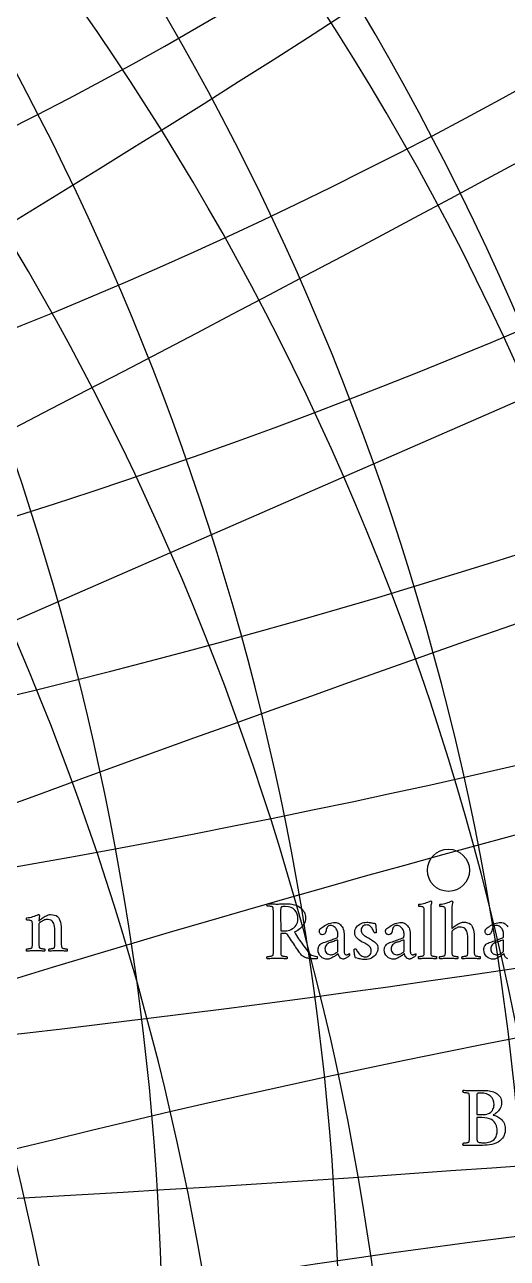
# Model space of a CAD drawing. Header units: millimetres. Extents: x -105 to 105, y -105 to 135.
# Drawn here: x 61.56 to 78.98, y 3.72 to 48.21 of the extents above; entities that cross this region are included whole.
import ezdxf

# ---------------------------------------------------------------- set-up
doc = ezdxf.new("R2010")
doc.units = ezdxf.units.MM
for name, color, linetype in [('ENGRAVE', 7, 'Continuous'), ('ENGRAVE_FINE', 8, 'Continuous'), ('TEXT', 5, 'Continuous')]:
    doc.layers.add(name, color=color, linetype=linetype)

msp = doc.modelspace()

# ---------------------------------------------------------------- linework, layer by layer
at = {"layer": 'ENGRAVE'}
msp.add_lwpolyline([(-87.0884, -38.0178), (87.0884, 38.0178)], dxfattribs=at)
for centre, radius in [((0, 0), 102.9), ((0, 0), 102.9), ((0, 0), 100.1438), ((0, 0), 95.025), ((0, 0), 95.025), ((0, 0), 95.025), ((76.8505, 17.7087), 0.7602)]:
    msp.add_circle(centre, radius, dxfattribs=at)
for centre, radius, start, end in [((-34.5863, 0), 101.1235, 290, 70), ((-16.7555, 0), 96.4909, 280, 80), ((0, 147.8327), 113.2464, 230, 310), ((0, 190.05), 164.5881, 240, 300), ((0, 277.8345), 261.079, 250, 290), ((0, 547.2272), 538.9136, 260, 280)]:
    msp.add_arc(centre, radius, start, end, dxfattribs=at)
at = {"layer": 'ENGRAVE_FINE'}
msp.add_lwpolyline([(-87.0884, -38.0178), (87.0884, 38.0178)], dxfattribs=at)
for centre, radius, start, end in [((-25.4619, 0), 98.3771, 285, 75), ((-8.3136, 0), 95.388, 275, 85), ((-7.6193, -3.3261), 95.388, 298.583333, 108.583334), ((-15.356, -6.7036), 96.4909, 303.583333, 103.583333), ((-23.3353, -10.1868), 98.3771, 308.583333, 98.583333), ((-31.6976, -13.8374), 101.1235, 313.583333, 93.583333), ((-40.61, -17.728), 104.8485, 318.583333, 88.583333), ((-89.9579, 206.0688), 203.7818, 268.583333, 318.583333), ((0, 134.3856), 95.025, 225, 315), ((-111.1567, 254.6295), 261.079, 273.583333, 313.583333), ((-146.8896, 336.4839), 354.6381, 278.583333, 308.583333), ((0, 165.671), 135.7098, 235, 305), ((-218.936, 501.5223), 538.9136, 283.583333, 303.583333), ((-436.2057, 999.2277), 1086.1407, 288.5833333, 298.5833333), ((0, 224.8483), 203.7818, 245, 295), ((436.2057, -999.2277), 1086.1407, 108.5833333, 118.5833333), ((0, 367.1484), 354.6381, 255, 285), ((218.936, -501.5223), 538.9136, 103.583333, 123.583333), ((146.8896, -336.4839), 354.6381, 98.583333, 128.583333), ((0, 1090.2896), 1086.1407, 265, 275), ((111.1567, -254.6295), 261.079, 93.583333, 133.583333)]:
    msp.add_arc(centre, radius, start, end, dxfattribs=at)
at = {"layer": 'TEXT'}
for points in [[(71.0907, 16.4994), (71.1417, 16.4973), (71.1934, 16.491), (71.2459, 16.4804), (71.2992, 16.4657), (71.3518, 16.4469), (71.4023, 16.4243), (71.4506, 16.3978), (71.4969, 16.3676), (71.5399, 16.3334), (71.5785, 16.2952), (71.6127, 16.2529), (71.6425, 16.2066), (71.6666, 16.1564), (71.6839, 16.102), (71.6942, 16.0437), (71.6977, 15.9813), (71.6939, 15.9281), (71.6827, 15.8756), (71.6641, 15.8239), (71.6379, 15.7729), (71.6059, 15.7239), (71.5697, 15.6779), (71.5293, 15.635), (71.4846, 15.5951), (71.4374, 15.5595), (71.3892, 15.5292), (71.3401, 15.5043), (71.29, 15.4848), (71.3295, 15.4202), (71.3682, 15.3583), (71.4061, 15.2991), (71.4433, 15.2426), (71.4804, 15.1875), (71.5184, 15.1326), (71.5571, 15.0779), (71.5965, 15.0234), (71.6375, 14.9676), (71.6808, 14.9089), (71.7264, 14.8473), (71.7743, 14.7828), (71.8072, 14.7426), (71.8414, 14.7077), (71.8769, 14.6782), (71.9138, 14.6541), (71.9543, 14.6347), (72.0008, 14.6196), (72.0532, 14.6087), (72.1115, 14.602), (72.1165, 14.5945), (72.1192, 14.5843), (72.1195, 14.5715), (72.1176, 14.556), (72.1148, 14.5408), (72.1123, 14.5291), (72.1102, 14.5209), (72.1084, 14.5161), (72.0365, 14.5168), (71.9709, 14.5188), (71.9116, 14.5222), (71.8586, 14.5269), (71.8121, 14.5325), (71.7724, 14.5387), (71.7393, 14.5455), (71.713, 14.5529), (71.6961, 14.5599), (71.6762, 14.5686), (71.6532, 14.5791), (71.6272, 14.5912), (71.5998, 14.6068), (71.5728, 14.6276), (71.5461, 14.6536), (71.5199, 14.6847), (71.5088, 14.6998), (71.4938, 14.7207), (71.4751, 14.7474), (71.4525, 14.7797), (71.4268, 14.8169), (71.3988, 14.8579), (71.3685, 14.9027), (71.336, 14.9514), (71.3017, 15.0028), (71.2662, 15.056), (71.2296, 15.1109), (71.1919, 15.1675), (71.154, 15.2247), (71.1168, 15.2813), (71.0804, 15.3373), (71.0448, 15.3928), (71.0298, 15.4089), (71.0095, 15.4204), (70.9838, 15.4273), (70.9528, 15.4296), (70.7965, 15.4296), (70.7965, 14.8717), (70.7965, 14.8671), (70.7965, 14.8625), (70.7965, 14.8579), (70.7965, 14.8533), (70.7965, 14.8487), (70.7965, 14.8441), (70.7965, 14.8395), (70.7965, 14.8349), (70.7966, 14.8065), (70.7969, 14.7794), (70.7973, 14.7536), (70.798, 14.7292), (70.7992, 14.7065), (70.8015, 14.6859), (70.8046, 14.6674), (70.8087, 14.651), (70.8141, 14.6435), (70.8241, 14.6364), (70.8386, 14.6297), (70.8578, 14.6234), (70.8796, 14.6178), (70.9022, 14.6131), (70.9256, 14.6093), (70.9497, 14.6065), (70.9723, 14.6045), (70.9911, 14.6031), (71.0061, 14.6022), (71.0172, 14.602), (71.0213, 14.5947), (71.0245, 14.5851), (71.0267, 14.5732), (71.0279, 14.559), (71.0278, 14.5449), (71.026, 14.533), (71.0224, 14.5234), (71.0172, 14.5161), (70.9717, 14.5191), (70.9271, 14.5219), (70.8835, 14.5245), (70.8409, 14.5269), (70.7985, 14.5289), (70.7555, 14.5303), (70.7119, 14.5312), (70.6677, 14.5314), (70.6246, 14.5312), (70.5811, 14.5303), (70.5373, 14.5289), (70.493, 14.5269), (70.4484, 14.5245), (70.4033, 14.5219), (70.3579, 14.5191), (70.3122, 14.5161), (70.3069, 14.5234), (70.3033, 14.533), (70.3015, 14.5449), (70.3014, 14.559), (70.3027, 14.5732), (70.3049, 14.5851), (70.308, 14.5947), (70.3122, 14.602), (70.3233, 14.6022), (70.3382, 14.6031), (70.357, 14.6045), (70.3796, 14.6065), (70.4038, 14.6093), (70.4275, 14.6131), (70.4506, 14.6178), (70.4731, 14.6234), (70.4927, 14.6297), (70.5072, 14.6364), (70.5165, 14.6435), (70.5206, 14.651), (70.5261, 14.6707), (70.5302, 14.6931), (70.533, 14.7182), (70.5344, 14.746), (70.5351, 14.7757), (70.5355, 14.8066), (70.5358, 14.8386), (70.5359, 14.8717), (70.5329, 16.1499), (70.5328, 16.1832), (70.5325, 16.2155), (70.532, 16.2468), (70.5313, 16.2771), (70.5299, 16.3056), (70.5271, 16.3312), (70.523, 16.3539), (70.5175, 16.3737), (70.5134, 16.3823), (70.5041, 16.3898), (70.4897, 16.3961), (70.47, 16.4013), (70.4476, 16.4056), (70.4248, 16.4093), (70.4016, 16.4125), (70.3781, 16.4151), (70.3561, 16.4171), (70.3378, 16.4185), (70.3232, 16.4194), (70.3122, 16.4197), (70.308, 16.427), (70.3049, 16.4365), (70.3027, 16.4484), (70.3014, 16.4626), (70.3015, 16.4768), (70.3033, 16.4887), (70.3069, 16.4982), (70.3122, 16.5055), (70.3578, 16.5039), (70.403, 16.5021), (70.4475, 16.5001), (70.4915, 16.4979), (70.5351, 16.4958), (70.5785, 16.4944), (70.6217, 16.4935), (70.6647, 16.4933), (70.71, 16.4934), (70.757, 16.494), (70.8058, 16.495), (70.8562, 16.4963), (70.9094, 16.4977), (70.9662, 16.4986), (71.0267, 16.4992), (71.0907, 16.4994)], [(75.9799, 16.1959), (75.9798, 16.2136), (75.9795, 16.2331), (75.9791, 16.2543), (75.9784, 16.2771), (75.977, 16.2997), (75.9742, 16.3197), (75.9701, 16.3372), (75.9646, 16.3523), (75.9559, 16.3676), (75.942, 16.3798), (75.9229, 16.389), (75.8987, 16.3952), (75.8714, 16.3992), (75.8431, 16.4021), (75.8139, 16.4038), (75.7838, 16.4044), (75.7823, 16.4068), (75.7811, 16.4139), (75.78, 16.4259), (75.7792, 16.4427), (75.7791, 16.4596), (75.7803, 16.4722), (75.7829, 16.4803), (75.7868, 16.4841), (75.8431, 16.4914), (75.8987, 16.5013), (75.9535, 16.5137), (76.0075, 16.5285), (76.0604, 16.5453), (76.1117, 16.5634), (76.1616, 16.5828), (76.2098, 16.6036), (76.2159, 16.6026), (76.2217, 16.5994), (76.2274, 16.5941), (76.2328, 16.5867), (76.2375, 16.5784), (76.2409, 16.5703), (76.2429, 16.5623), (76.2436, 16.5546), (76.2425, 16.5503), (76.2393, 16.5377), (76.2341, 16.5166), (76.2267, 16.4871), (76.2193, 16.4498), (76.214, 16.4051), (76.2109, 16.3532), (76.2098, 16.294), (76.2098, 14.8717), (76.2099, 14.8386), (76.2102, 14.8066), (76.2107, 14.7757), (76.2114, 14.746), (76.2128, 14.7182), (76.2156, 14.6931), (76.2197, 14.6707), (76.2252, 14.651), (76.2302, 14.6435), (76.2393, 14.6364), (76.2525, 14.6297), (76.2696, 14.6234), (76.2891, 14.6178), (76.3095, 14.6131), (76.3305, 14.6093), (76.3524, 14.6065), (76.373, 14.6045), (76.3903, 14.6031), (76.4044, 14.6022), (76.4152, 14.602), (76.4193, 14.5947), (76.4225, 14.5851), (76.4247, 14.5732), (76.4259, 14.559), (76.4258, 14.5449), (76.424, 14.533), (76.4205, 14.5234), (76.4152, 14.5161), (76.3706, 14.5191), (76.3286, 14.5219), (76.2893, 14.5245), (76.2527, 14.5269), (76.2163, 14.5289), (76.1776, 14.5303), (76.1366, 14.5312), (76.0933, 14.5314), (76.0515, 14.5312), (76.0117, 14.5303), (75.9741, 14.5289), (75.9386, 14.5269), (75.9026, 14.5245), (75.8638, 14.5219), (75.8222, 14.5191), (75.7776, 14.5161), (75.7724, 14.5234), (75.7688, 14.533), (75.767, 14.5449), (75.7669, 14.559), (75.7681, 14.5732), (75.7703, 14.5851), (75.7735, 14.5947), (75.7776, 14.602), (75.7883, 14.6022), (75.8021, 14.6031), (75.819, 14.6045), (75.8389, 14.6065), (75.8602, 14.6093), (75.8811, 14.6131), (75.9016, 14.6178), (75.9217, 14.6234), (75.9393, 14.6297), (75.9523, 14.6364), (75.9608, 14.6435), (75.9646, 14.651), (75.9701, 14.6707), (75.9742, 14.6931), (75.977, 14.7182), (75.9784, 14.746), (75.9791, 14.7757), (75.9795, 14.8066), (75.9798, 14.8386), (75.9799, 14.8717)], [(77.3961, 15.8373), (77.4724, 15.8331), (77.5386, 15.8204), (77.595, 15.7993), (77.6413, 15.7698), (77.6794, 15.7315), (77.7107, 15.684), (77.7353, 15.6273), (77.7532, 15.5614), (77.766, 15.4861), (77.7751, 15.4012), (77.7805, 15.3068), (77.7823, 15.2028), (77.7823, 14.8717), (77.7824, 14.8386), (77.7827, 14.8066), (77.7832, 14.7757), (77.7839, 14.746), (77.7853, 14.7182), (77.7881, 14.6931), (77.7922, 14.6707), (77.7977, 14.651), (77.8027, 14.6435), (77.8118, 14.6364), (77.825, 14.6297), (77.8421, 14.6234), (77.8617, 14.6178), (77.882, 14.6131), (77.903, 14.6093), (77.9249, 14.6065), (77.9455, 14.6045), (77.9628, 14.6031), (77.9769, 14.6022), (77.9877, 14.602), (77.9918, 14.5947), (77.995, 14.5851), (77.9972, 14.5732), (77.9984, 14.559), (77.9984, 14.5449), (77.9965, 14.533), (77.993, 14.5234), (77.9877, 14.5161), (77.9431, 14.5191), (77.9011, 14.5219), (77.8618, 14.5245), (77.8253, 14.5269), (77.7889, 14.5289), (77.7502, 14.5303), (77.7092, 14.5312), (77.6659, 14.5314), (77.624, 14.5312), (77.5842, 14.5303), (77.5466, 14.5289), (77.5111, 14.5269), (77.4751, 14.5245), (77.4363, 14.5219), (77.3947, 14.5191), (77.3501, 14.5161), (77.3449, 14.5234), (77.3413, 14.533), (77.3395, 14.5449), (77.3394, 14.559), (77.3406, 14.5732), (77.3429, 14.5851), (77.346, 14.5947), (77.3501, 14.602), (77.3609, 14.6022), (77.3747, 14.6031), (77.3915, 14.6045), (77.4114, 14.6065), (77.4327, 14.6093), (77.4536, 14.6131), (77.4741, 14.6178), (77.4942, 14.6234), (77.5118, 14.6297), (77.5249, 14.6364), (77.5333, 14.6435), (77.5371, 14.651), (77.5426, 14.6707), (77.5467, 14.6931), (77.5495, 14.7182), (77.5509, 14.746), (77.5516, 14.7757), (77.5521, 14.8066), (77.5523, 14.8386), (77.5524, 14.8717), (77.5524, 15.1721), (77.5509, 15.2605), (77.5463, 15.3388), (77.5386, 15.4069), (77.5279, 15.4648), (77.5132, 15.514), (77.4934, 15.5556), (77.4687, 15.5898), (77.439, 15.6166), (77.4036, 15.6367), (77.3616, 15.6511), (77.3132, 15.6597), (77.2582, 15.6626), (77.2299, 15.6603), (77.2003, 15.6537), (77.1694, 15.6427), (77.1371, 15.6273), (77.1052, 15.6094), (77.0754, 15.5909), (77.0477, 15.5718), (77.0221, 15.5522), (77.0007, 15.5338), (76.9854, 15.5185), (76.9762, 15.5062), (76.9731, 15.497), (76.9731, 14.8717), (76.9732, 14.8386), (76.9735, 14.8066), (76.974, 14.7757), (76.9746, 14.746), (76.9761, 14.7182), (76.9788, 14.6931), (76.983, 14.6707), (76.9884, 14.651), (76.9935, 14.6435), (77.0026, 14.6364), (77.0157, 14.6297), (77.0329, 14.6234), (77.0524, 14.6178), (77.0727, 14.6131), (77.0938, 14.6093), (77.1156, 14.6065), (77.1362, 14.6045), (77.1536, 14.6031), (77.1676, 14.6022), (77.1785, 14.602), (77.1826, 14.5947), (77.1858, 14.5851), (77.188, 14.5732), (77.1892, 14.559), (77.1891, 14.5449), (77.1873, 14.533), (77.1837, 14.5234), (77.1785, 14.5161), (77.1338, 14.5191), (77.0919, 14.5219), (77.0526, 14.5245), (77.016, 14.5269), (76.9796, 14.5289), (76.9409, 14.5303), (76.8999, 14.5312), (76.8566, 14.5314), (76.8148, 14.5312), (76.775, 14.5303), (76.7374, 14.5289), (76.7018, 14.5269), (76.6659, 14.5245), (76.6271, 14.5219), (76.5854, 14.5191), (76.5409, 14.5161), (76.5356, 14.5234), (76.5321, 14.533), (76.5303, 14.5449), (76.5302, 14.559), (76.5314, 14.5732), (76.5336, 14.5851), (76.5368, 14.5947), (76.5409, 14.602), (76.5516, 14.6022), (76.5654, 14.6031), (76.5823, 14.6045), (76.6022, 14.6065), (76.6235, 14.6093), (76.6443, 14.6131), (76.6648, 14.6178), (76.685, 14.6234), (76.7026, 14.6297), (76.7156, 14.6364), (76.724, 14.6435), (76.7279, 14.651), (76.7333, 14.6707), (76.7375, 14.6931), (76.7402, 14.7182), (76.7417, 14.746), (76.7423, 14.7757), (76.7428, 14.8066), (76.7431, 14.8386), (76.7432, 14.8717), (76.7432, 16.1959), (76.7431, 16.2124), (76.7428, 16.2312), (76.7423, 16.2522), (76.7417, 16.2756), (76.7402, 16.2988), (76.7375, 16.3193), (76.7333, 16.3371), (76.7279, 16.3523), (76.7192, 16.3676), (76.7053, 16.3798), (76.6862, 16.389), (76.662, 16.3952), (76.6347, 16.3992), (76.6064, 16.4021), (76.5772, 16.4038), (76.547, 16.4044), (76.5456, 16.4068), (76.5443, 16.4139), (76.5433, 16.4259), (76.5424, 16.4427), (76.5423, 16.4596), (76.5436, 16.4722), (76.5462, 16.4803), (76.5501, 16.4841), (76.6064, 16.4914), (76.662, 16.5013), (76.7168, 16.5137), (76.7708, 16.5285), (76.8237, 16.5453), (76.875, 16.5634), (76.9248, 16.5828), (76.9731, 16.6036), (76.9791, 16.6026), (76.985, 16.5994), (76.9906, 16.5941), (76.9961, 16.5867), (77.0008, 16.5784), (77.0041, 16.5703), (77.0061, 16.5623), (77.0068, 16.5546), (77.0058, 16.5503), (77.0026, 16.5377), (76.9973, 16.5166), (76.99, 16.4871), (76.9826, 16.4498), (76.9773, 16.4051), (76.9742, 16.3532), (76.9731, 16.294), (76.9731, 15.6166), (76.9737, 15.6139), (76.9754, 15.612), (76.9783, 15.6108), (76.9823, 15.6104), (76.984, 15.6108), (76.9861, 15.612), (76.9886, 15.6139), (76.9915, 15.6166), (77.0092, 15.6346), (77.0317, 15.6549), (77.059, 15.6775), (77.0911, 15.7024), (77.1265, 15.7278), (77.1635, 15.7518), (77.2023, 15.7745), (77.2428, 15.7959), (77.2835, 15.814), (77.3225, 15.8269), (77.3601, 15.8347), (77.3961, 15.8373)], [(62.4926, 16.1123), (62.5689, 16.1081), (62.6352, 16.0954), (62.6915, 16.0743), (62.7379, 16.0448), (62.7759, 16.0065), (62.8072, 15.959), (62.8318, 15.9023), (62.8498, 15.8364), (62.8625, 15.7611), (62.8716, 15.6762), (62.8771, 15.5818), (62.8789, 15.4778), (62.8789, 15.1467), (62.879, 15.1136), (62.8793, 15.0816), (62.8797, 15.0507), (62.8804, 15.021), (62.8818, 14.9932), (62.8846, 14.9681), (62.8887, 14.9457), (62.8942, 14.926), (62.8993, 14.9185), (62.9084, 14.9114), (62.9215, 14.9047), (62.9387, 14.8984), (62.9581, 14.8928), (62.9781, 14.8881), (62.9987, 14.8843), (63.0199, 14.8815), (63.0398, 14.8795), (63.0567, 14.8781), (63.0705, 14.8772), (63.0812, 14.877), (63.0853, 14.8697), (63.0885, 14.8601), (63.0907, 14.8482), (63.0919, 14.834), (63.0918, 14.8199), (63.09, 14.808), (63.0865, 14.7984), (63.0812, 14.7911), (63.0366, 14.7941), (62.995, 14.7969), (62.9562, 14.7995), (62.9203, 14.8019), (62.8845, 14.8039), (62.8463, 14.8053), (62.8056, 14.8062), (62.7624, 14.8064), (62.7204, 14.8062), (62.6804, 14.8053), (62.6423, 14.8039), (62.6061, 14.8019), (62.5695, 14.7995), (62.5302, 14.7969), (62.4882, 14.7941), (62.4436, 14.7911), (62.4383, 14.7984), (62.4348, 14.808), (62.433, 14.8199), (62.4329, 14.834), (62.4341, 14.8482), (62.4363, 14.8601), (62.4395, 14.8697), (62.4436, 14.877), (62.4544, 14.8772), (62.4685, 14.8781), (62.4858, 14.8795), (62.5064, 14.8815), (62.5284, 14.8843), (62.5497, 14.8881), (62.5705, 14.8928), (62.5907, 14.8984), (62.6084, 14.9047), (62.6214, 14.9114), (62.6298, 14.9185), (62.6337, 14.926), (62.6391, 14.9457), (62.6432, 14.9681), (62.646, 14.9932), (62.6474, 15.021), (62.6481, 15.0507), (62.6486, 15.0816), (62.6489, 15.1136), (62.649, 15.1467), (62.649, 15.4471), (62.6474, 15.5355), (62.6428, 15.6138), (62.6352, 15.6819), (62.6245, 15.7398), (62.6097, 15.789), (62.59, 15.8306), (62.5653, 15.8648), (62.5356, 15.8916), (62.5001, 15.9117), (62.4582, 15.9261), (62.4097, 15.9347), (62.3547, 15.9376), (62.3264, 15.9353), (62.2968, 15.9287), (62.2659, 15.9177), (62.2336, 15.9023), (62.2017, 15.8844), (62.1719, 15.8659), (62.1443, 15.8468), (62.1187, 15.8272), (62.0972, 15.8088), (62.0819, 15.7935), (62.0727, 15.7812), (62.0696, 15.772), (62.0696, 15.1467), (62.0697, 15.1136), (62.07, 15.0816), (62.0705, 15.0507), (62.0712, 15.021), (62.0726, 14.9932), (62.0754, 14.9681), (62.0795, 14.9457), (62.085, 14.926), (62.09, 14.9185), (62.0991, 14.9114), (62.1123, 14.9047), (62.1294, 14.8984), (62.1489, 14.8928), (62.1689, 14.8881), (62.1895, 14.8843), (62.2106, 14.8815), (62.2306, 14.8795), (62.2474, 14.8781), (62.2612, 14.8772), (62.2719, 14.877), (62.2761, 14.8697), (62.2792, 14.8601), (62.2814, 14.8482), (62.2827, 14.834), (62.2826, 14.8199), (62.2808, 14.808), (62.2772, 14.7984), (62.2719, 14.7911), (62.2274, 14.7941), (62.1857, 14.7969), (62.1469, 14.7995), (62.111, 14.8019), (62.0753, 14.8039), (62.0371, 14.8053), (61.9964, 14.8062), (61.9532, 14.8064), (61.9112, 14.8062), (61.8712, 14.8053), (61.833, 14.8039), (61.7968, 14.8019), (61.7602, 14.7995), (61.721, 14.7969), (61.679, 14.7941), (61.6344, 14.7911), (61.6291, 14.7984), (61.6255, 14.808), (61.6237, 14.8199), (61.6236, 14.834), (61.6249, 14.8482), (61.6271, 14.8601), (61.6302, 14.8697), (61.6344, 14.877), (61.6452, 14.8772), (61.6593, 14.8781), (61.6766, 14.8795), (61.6972, 14.8815), (61.7191, 14.8843), (61.7405, 14.8881), (61.7613, 14.8928), (61.7815, 14.8984), (61.7991, 14.9047), (61.8121, 14.9114), (61.8206, 14.9185), (61.8244, 14.926), (61.8299, 14.9457), (61.834, 14.9681), (61.8368, 14.9932), (61.8382, 15.021), (61.8389, 15.0507), (61.8394, 15.0816), (61.8396, 15.1136), (61.8397, 15.1467), (61.8397, 15.6923), (61.8396, 15.7092), (61.8394, 15.7291), (61.8389, 15.7521), (61.8382, 15.7782), (61.8368, 15.804), (61.834, 15.8264), (61.8299, 15.8454), (61.8244, 15.8609), (61.8177, 15.8737), (61.8068, 15.8843), (61.7916, 15.8928), (61.7723, 15.8992), (61.7508, 15.904), (61.7294, 15.9077), (61.7079, 15.9102), (61.6865, 15.9115), (61.6669, 15.9122), (61.6512, 15.9126), (61.6393, 15.9129), (61.6313, 15.913), (61.6298, 15.9176), (61.6282, 15.9253), (61.6267, 15.936), (61.6252, 15.9498), (61.6244, 15.964), (61.6252, 15.9759), (61.6275, 15.9854), (61.6313, 15.9927), (61.6891, 16.0013), (61.7462, 16.0119), (61.8026, 16.0243), (61.8581, 16.0387), (61.912, 16.0552), (61.9631, 16.074), (62.0116, 16.095), (62.0574, 16.1184), (62.0634, 16.1173), (62.0692, 16.1138), (62.0749, 16.1081), (62.0804, 16.1), (62.0851, 16.0912), (62.0884, 16.0832), (62.0904, 16.0759), (62.0911, 16.0694), (62.0908, 16.0629), (62.0899, 16.0529), (62.0885, 16.0392), (62.0865, 16.0218), (62.0842, 16.0028), (62.0819, 15.9839), (62.0796, 15.9652), (62.0773, 15.9467), (62.0753, 15.9299), (62.0738, 15.9161), (62.073, 15.9054), (62.0727, 15.8977), (62.0731, 15.8923), (62.0742, 15.8885), (62.0761, 15.8862), (62.0788, 15.8854), (62.0806, 15.8858), (62.0827, 15.887), (62.0852, 15.8889), (62.088, 15.8916), (62.1057, 15.9096), (62.1283, 15.9299), (62.1556, 15.9525), (62.1876, 15.9774), (62.223, 16.0028), (62.2601, 16.0268), (62.2989, 16.0495), (62.3394, 16.0709), (62.38, 16.089), (62.4191, 16.1019), (62.4566, 16.1097), (62.4926, 16.1123)], [(71.4187, 15.9538), (71.4121, 16.0474), (71.3923, 16.1323), (71.3592, 16.2084), (71.313, 16.2756), (71.2512, 16.3306), (71.1716, 16.3699), (71.0742, 16.3934), (70.9589, 16.4013), (70.9433, 16.4011), (70.9241, 16.4005), (70.9012, 16.3996), (70.8746, 16.3982), (70.8493, 16.3955), (70.8298, 16.3906), (70.8163, 16.3833), (70.8087, 16.3737), (70.8033, 16.3575), (70.7992, 16.3365), (70.7964, 16.3108), (70.7949, 16.2802), (70.7943, 16.2472), (70.7938, 16.2139), (70.7935, 16.1805), (70.7934, 16.1469), (70.7965, 15.5215), (70.9559, 15.5215), (71.0134, 15.5249), (71.0697, 15.535), (71.1246, 15.5517), (71.1781, 15.5752), (71.2286, 15.6047), (71.2743, 15.6396), (71.3152, 15.6798), (71.3513, 15.7254), (71.3808, 15.7759), (71.4019, 15.8308), (71.4145, 15.8901), (71.4187, 15.9538)], [(72.7552, 15.8311), (72.7975, 15.8277), (72.8384, 15.8174), (72.8779, 15.8001), (72.9161, 15.776), (72.9519, 15.7461), (72.984, 15.7116), (73.0124, 15.6725), (73.0372, 15.6288), (73.0573, 15.5813), (73.0717, 15.5307), (73.0803, 15.4771), (73.0832, 15.4204), (73.0832, 14.8043), (73.0845, 14.7762), (73.0886, 14.7502), (73.0953, 14.7264), (73.1047, 14.7046), (73.1171, 14.6865), (73.133, 14.6736), (73.1524, 14.6658), (73.1752, 14.6633), (73.1955, 14.6644), (73.2135, 14.6679), (73.2292, 14.6736), (73.2426, 14.6816), (73.2537, 14.6899), (73.2625, 14.6962), (73.269, 14.7006), (73.2733, 14.7031), (73.2761, 14.7025), (73.2786, 14.7008), (73.2807, 14.6979), (73.2824, 14.6939), (73.2838, 14.6895), (73.2847, 14.6855), (73.2853, 14.6818), (73.2855, 14.6786), (73.2846, 14.6623), (73.2817, 14.6472), (73.2769, 14.6332), (73.2702, 14.6203), (73.2596, 14.6119), (73.246, 14.602), (73.2297, 14.5905), (73.2104, 14.5774), (73.1895, 14.564), (73.1683, 14.5514), (73.1466, 14.5395), (73.1246, 14.5284), (73.103, 14.519), (73.0828, 14.5123), (73.0639, 14.5083), (73.0464, 14.5069), (73.0151, 14.5109), (72.9855, 14.523), (72.9576, 14.5431), (72.9315, 14.5713), (72.9084, 14.6037), (72.8897, 14.6364), (72.8754, 14.6696), (72.8656, 14.7031), (72.8574, 14.6956), (72.8453, 14.6855), (72.8291, 14.6726), (72.8089, 14.6571), (72.7858, 14.6402), (72.761, 14.623), (72.7344, 14.6057), (72.7062, 14.5882), (72.6771, 14.5711), (72.6483, 14.5552), (72.6197, 14.5405), (72.5912, 14.5269), (72.5639, 14.5155), (72.5387, 14.5073), (72.5156, 14.5024), (72.4947, 14.5008), (72.424, 14.507), (72.359, 14.5257), (72.2998, 14.5568), (72.2464, 14.6004), (72.2021, 14.653), (72.1705, 14.7112), (72.1515, 14.7749), (72.1452, 14.8441), (72.1484, 14.8885), (72.1579, 14.9296), (72.1737, 14.9674), (72.1958, 15.002), (72.221, 15.032), (72.246, 15.056), (72.2708, 15.0741), (72.2954, 15.0863), (72.3396, 15.1019), (72.3862, 15.1181), (72.4354, 15.1348), (72.487, 15.1522), (72.539, 15.1697), (72.5893, 15.187), (72.6379, 15.2042), (72.6847, 15.2211), (72.7276, 15.237), (72.7644, 15.251), (72.7951, 15.2631), (72.8196, 15.2733), (72.8307, 15.2781), (72.8395, 15.2836), (72.846, 15.2896), (72.8502, 15.2962), (72.8529, 15.3048), (72.8548, 15.3166), (72.856, 15.3316), (72.8564, 15.3499), (72.8564, 15.4296), (72.8543, 15.4632), (72.8479, 15.4966), (72.8374, 15.5299), (72.8227, 15.5629), (72.8043, 15.5945), (72.7828, 15.6235), (72.7583, 15.6497), (72.7307, 15.6733), (72.7006, 15.6927), (72.6686, 15.7066), (72.6347, 15.715), (72.5989, 15.7177), (72.5631, 15.7147), (72.5322, 15.7055), (72.5063, 15.6901), (72.4855, 15.6687), (72.4684, 15.6417), (72.454, 15.6097), (72.4424, 15.5727), (72.4334, 15.5307), (72.4142, 15.4677), (72.3843, 15.4227), (72.3437, 15.3957), (72.2923, 15.3867), (72.2693, 15.3892), (72.2491, 15.3966), (72.2317, 15.4091), (72.2172, 15.4265), (72.2058, 15.4468), (72.1977, 15.4679), (72.1928, 15.4897), (72.1912, 15.5124), (72.1916, 15.518), (72.1927, 15.5258), (72.1946, 15.5356), (72.1973, 15.5476), (72.2006, 15.5598), (72.2042, 15.5702), (72.2082, 15.5789), (72.2127, 15.5859), (72.2381, 15.6083), (72.2686, 15.6327), (72.304, 15.6589), (72.3445, 15.6871), (72.3888, 15.7152), (72.436, 15.7415), (72.4861, 15.7658), (72.5391, 15.7882), (72.5934, 15.807), (72.6475, 15.8204), (72.7015, 15.8285), (72.7552, 15.8311)], [(73.9047, 15.8342), (73.9473, 15.8333), (73.9863, 15.8308), (74.0217, 15.8265), (74.0534, 15.8204), (74.0857, 15.8136), (74.1227, 15.807), (74.1646, 15.8006), (74.2112, 15.7944), (74.2185, 15.7592), (74.225, 15.7212), (74.2308, 15.6803), (74.2358, 15.6365), (74.24, 15.592), (74.2434, 15.5488), (74.2461, 15.5069), (74.248, 15.4664), (74.2461, 15.4597), (74.2404, 15.4549), (74.2308, 15.452), (74.2174, 15.451), (74.2111, 15.4512), (74.2047, 15.4518), (74.1981, 15.4528), (74.1913, 15.4541), (74.1845, 15.456), (74.1779, 15.4587), (74.1715, 15.4622), (74.1653, 15.4664), (74.1564, 15.4945), (74.145, 15.5238), (74.1311, 15.5543), (74.1147, 15.5859), (74.0961, 15.6169), (74.0756, 15.6453), (74.0532, 15.6713), (74.0289, 15.6947), (74.0027, 15.7142), (73.9748, 15.7281), (73.9452, 15.7364), (73.9139, 15.7392), (73.8637, 15.7358), (73.8204, 15.7258), (73.784, 15.709), (73.7545, 15.6855), (73.7317, 15.6571), (73.7154, 15.6254), (73.7057, 15.5904), (73.7024, 15.5522), (73.7047, 15.5157), (73.7116, 15.4828), (73.7231, 15.4536), (73.7392, 15.4281), (73.759, 15.4051), (73.7817, 15.3836), (73.8073, 15.3637), (73.8357, 15.3453), (73.8661, 15.3274), (73.8974, 15.3089), (73.9297, 15.2898), (73.963, 15.2702), (73.9974, 15.2497), (74.0335, 15.228), (74.071, 15.2052), (74.1101, 15.1813), (74.1486, 15.1557), (74.1844, 15.128), (74.2176, 15.0982), (74.248, 15.0663), (74.2735, 15.0316), (74.2917, 14.9932), (74.3026, 14.9511), (74.3063, 14.9054), (74.3022, 14.8473), (74.2902, 14.7924), (74.2701, 14.7408), (74.2419, 14.6924), (74.2072, 14.6481), (74.1676, 14.6088), (74.1229, 14.5746), (74.0733, 14.5452), (74.02, 14.5218), (73.9645, 14.505), (73.9066, 14.495), (73.8465, 14.4916), (73.7963, 14.4928), (73.7499, 14.4966), (73.7074, 14.5028), (73.6687, 14.5115), (73.6304, 14.5214), (73.589, 14.5311), (73.5445, 14.5405), (73.497, 14.5498), (73.4909, 14.5682), (73.4848, 14.5897), (73.4786, 14.6142), (73.4725, 14.6418), (73.4667, 14.6711), (73.4614, 14.7008), (73.4567, 14.7309), (73.4526, 14.7613), (73.4492, 14.7905), (73.4468, 14.8165), (73.4454, 14.8395), (73.4449, 14.8594), (73.4576, 14.8675), (73.471, 14.8732), (73.4851, 14.8767), (73.5001, 14.8778), (73.5074, 14.8774), (73.5139, 14.8763), (73.5196, 14.8744), (73.5246, 14.8717), (73.5355, 14.8408), (73.5499, 14.8092), (73.5677, 14.7772), (73.589, 14.7445), (73.6133, 14.7129), (73.6403, 14.6839), (73.67, 14.6577), (73.7024, 14.6341), (73.7369, 14.6147), (73.7729, 14.6008), (73.8105, 14.5925), (73.8495, 14.5897), (73.8936, 14.5931), (73.9338, 14.6035), (73.9702, 14.6207), (74.0028, 14.6449), (74.0296, 14.6755), (74.0488, 14.7123), (74.0603, 14.7552), (74.0641, 14.8043), (74.0607, 14.848), (74.0503, 14.8874), (74.0331, 14.9224), (74.0089, 14.9529), (73.9796, 14.9805), (73.9469, 15.0066), (73.9106, 15.0311), (73.871, 15.0541), (73.8292, 15.0766), (73.7867, 15.0997), (73.7434, 15.1233), (73.6993, 15.1476), (73.6561, 15.1751), (73.6154, 15.2054), (73.5772, 15.2387), (73.5415, 15.2748), (73.5113, 15.3151), (73.4897, 15.361), (73.4768, 15.4124), (73.4725, 15.4694), (73.4764, 15.5229), (73.4882, 15.5729), (73.5078, 15.6194), (73.5353, 15.6626), (73.569, 15.7015), (73.607, 15.7357), (73.6494, 15.7651), (73.6963, 15.7898), (73.7461, 15.8092), (73.7974, 15.8231), (73.8503, 15.8314), (73.9047, 15.8342)], [(75.1462, 15.8311), (75.1884, 15.8277), (75.2293, 15.8174), (75.2689, 15.8001), (75.3071, 15.776), (75.3428, 15.7461), (75.3749, 15.7116), (75.4034, 15.6725), (75.4282, 15.6288), (75.4483, 15.5813), (75.4627, 15.5307), (75.4713, 15.4771), (75.4742, 15.4204), (75.4742, 14.8043), (75.4755, 14.7762), (75.4795, 14.7502), (75.4862, 14.7264), (75.4956, 14.7046), (75.5081, 14.6865), (75.524, 14.6736), (75.5433, 14.6658), (75.5661, 14.6633), (75.5864, 14.6644), (75.6044, 14.6679), (75.6201, 14.6736), (75.6336, 14.6816), (75.6447, 14.6899), (75.6535, 14.6962), (75.66, 14.7006), (75.6642, 14.7031), (75.6671, 14.7025), (75.6696, 14.7008), (75.6717, 14.6979), (75.6734, 14.6939), (75.6747, 14.6895), (75.6757, 14.6855), (75.6763, 14.6818), (75.6765, 14.6786), (75.6755, 14.6623), (75.6726, 14.6472), (75.6678, 14.6332), (75.6611, 14.6203), (75.6505, 14.6119), (75.637, 14.602), (75.6206, 14.5905), (75.6014, 14.5774), (75.5805, 14.564), (75.5592, 14.5514), (75.5376, 14.5395), (75.5155, 14.5284), (75.494, 14.519), (75.4738, 14.5123), (75.4549, 14.5083), (75.4374, 14.5069), (75.406, 14.5109), (75.3764, 14.523), (75.3486, 14.5431), (75.3224, 14.5713), (75.2993, 14.6037), (75.2807, 14.6364), (75.2664, 14.6696), (75.2565, 14.7031), (75.2484, 14.6956), (75.2362, 14.6855), (75.22, 14.6726), (75.1998, 14.6571), (75.1767, 14.6402), (75.1519, 14.623), (75.1254, 14.6057), (75.0971, 14.5882), (75.0681, 14.5711), (75.0393, 14.5552), (75.0106, 14.5405), (74.9822, 14.5269), (74.9549, 14.5155), (74.9297, 14.5073), (74.9066, 14.5024), (74.8856, 14.5008), (74.8149, 14.507), (74.75, 14.5257), (74.6908, 14.5568), (74.6373, 14.6004), (74.5931, 14.653), (74.5615, 14.7112), (74.5425, 14.7749), (74.5362, 14.8441), (74.5393, 14.8885), (74.5488, 14.9296), (74.5646, 14.9674), (74.5867, 15.002), (74.6119, 15.032), (74.6369, 15.056), (74.6617, 15.0741), (74.6864, 15.0863), (74.7305, 15.1019), (74.7772, 15.1181), (74.8263, 15.1348), (74.8779, 15.1522), (74.93, 15.1697), (74.9803, 15.187), (75.0288, 15.2042), (75.0757, 15.2211), (75.1186, 15.237), (75.1554, 15.251), (75.186, 15.2631), (75.2105, 15.2733), (75.2216, 15.2781), (75.2305, 15.2836), (75.237, 15.2896), (75.2412, 15.2962), (75.2439, 15.3048), (75.2458, 15.3166), (75.2469, 15.3316), (75.2473, 15.3499), (75.2473, 15.4296), (75.2452, 15.4632), (75.2389, 15.4966), (75.2284, 15.5299), (75.2136, 15.5629), (75.1952, 15.5945), (75.1738, 15.6235), (75.1492, 15.6497), (75.1216, 15.6733), (75.0916, 15.6927), (75.0596, 15.7066), (75.0257, 15.715), (74.9898, 15.7177), (74.954, 15.7147), (74.9232, 15.7055), (74.8973, 15.6901), (74.8764, 15.6687), (74.8594, 15.6417), (74.845, 15.6097), (74.8333, 15.5727), (74.8243, 15.5307), (74.8051, 15.4677), (74.7753, 15.4227), (74.7346, 15.3957), (74.6833, 15.3867), (74.6602, 15.3892), (74.64, 15.3966), (74.6227, 15.4091), (74.6082, 15.4265), (74.5968, 15.4468), (74.5887, 15.4679), (74.5838, 15.4897), (74.5821, 15.5124), (74.5825, 15.518), (74.5837, 15.5258), (74.5856, 15.5356), (74.5883, 15.5476), (74.5915, 15.5598), (74.5952, 15.5702), (74.5992, 15.5789), (74.6036, 15.5859), (74.6291, 15.6083), (74.6595, 15.6327), (74.695, 15.6589), (74.7354, 15.6871), (74.7798, 15.7152), (74.827, 15.7415), (74.8771, 15.7658), (74.9301, 15.7882), (74.9844, 15.807), (75.0385, 15.8204), (75.0924, 15.8285), (75.1462, 15.8311)], [(72.5958, 14.6633), (72.6224, 14.6648), (72.6502, 14.6694), (72.6792, 14.6771), (72.7092, 14.6878), (72.7387, 14.7003), (72.7659, 14.7135), (72.7908, 14.7272), (72.8135, 14.7414), (72.8322, 14.7551), (72.8456, 14.7671), (72.8537, 14.7773), (72.8564, 14.7859), (72.8564, 15.1936), (72.8253, 15.1838), (72.7905, 15.1729), (72.7518, 15.1608), (72.7092, 15.1476), (72.6677, 15.1346), (72.6318, 15.1231), (72.6018, 15.1131), (72.5774, 15.1047), (72.5393, 15.0876), (72.5046, 15.0671), (72.4734, 15.0432), (72.4456, 15.0158), (72.4228, 14.9849), (72.4065, 14.9506), (72.3968, 14.9129), (72.3935, 14.8717), (72.3971, 14.8316), (72.4081, 14.7939), (72.4263, 14.7588), (72.4517, 14.7261), (72.4826, 14.6986), (72.5169, 14.679), (72.5546, 14.6672), (72.5958, 14.6633)], [(74.9868, 14.6633), (75.0134, 14.6648), (75.0412, 14.6694), (75.0701, 14.6771), (75.1002, 14.6878), (75.1297, 14.7003), (75.1569, 14.7135), (75.1818, 14.7272), (75.2044, 14.7414), (75.2232, 14.7551), (75.2366, 14.7671), (75.2446, 14.7773), (75.2473, 14.7859), (75.2473, 15.1936), (75.2163, 15.1838), (75.1814, 15.1729), (75.1427, 15.1608), (75.1002, 15.1476), (75.0586, 15.1346), (75.0228, 15.1231), (74.9927, 15.1131), (74.9684, 15.1047), (74.9303, 15.0876), (74.8956, 15.0671), (74.8643, 15.0432), (74.8366, 15.0158), (74.8138, 14.9849), (74.7975, 14.9506), (74.7877, 14.9129), (74.7845, 14.8717), (74.7881, 14.8316), (74.799, 14.7939), (74.8172, 14.7588), (74.8427, 14.7261), (74.8735, 14.6986), (74.9078, 14.679), (74.9456, 14.6672), (74.9868, 14.6633)], [(78.5793, 14.6633), (78.606, 14.6648), (78.6337, 14.6694), (78.6627, 14.6771), (78.6927, 14.6878), (78.7222, 14.7003), (78.7495, 14.7135), (78.7744, 14.7272), (78.797, 14.7414), (78.8157, 14.7551), (78.8291, 14.7671), (78.8372, 14.7773), (78.8399, 14.7859), (78.8399, 15.1936), (78.8088, 15.1838), (78.774, 15.1729), (78.7353, 15.1608), (78.6927, 15.1476), (78.6512, 15.1346), (78.6153, 15.1231), (78.5853, 15.1131), (78.5609, 15.1047), (78.5228, 15.0876), (78.4881, 15.0671), (78.4569, 15.0432), (78.4291, 15.0158), (78.4063, 14.9849), (78.39, 14.9506), (78.3803, 14.9129), (78.377, 14.8717), (78.3807, 14.8316), (78.3916, 14.7939), (78.4098, 14.7588), (78.4353, 14.7261), (78.4661, 14.6986), (78.5004, 14.679), (78.5381, 14.6672), (78.5793, 14.6633)], [(78.1648, 9.7713), (78.2157, 9.7698), (78.2675, 9.7655), (78.32, 9.7583), (78.3732, 9.7483), (78.4257, 9.7351), (78.4759, 9.7184), (78.5238, 9.6983), (78.5694, 9.6747), (78.6118, 9.6472), (78.6499, 9.6153), (78.6838, 9.579), (78.7135, 9.5383), (78.7376, 9.4927), (78.7549, 9.4418), (78.7652, 9.3854), (78.7687, 9.3237), (78.7653, 9.2684), (78.7552, 9.2157), (78.7385, 9.1657), (78.715, 9.1184), (78.687, 9.0745), (78.6568, 9.0348), (78.6242, 8.9994), (78.5893, 8.9682), (78.5546, 8.9413), (78.5223, 8.9191), (78.4925, 8.9015), (78.4652, 8.8885), (78.4617, 8.8854), (78.4606, 8.8823), (78.4617, 8.8793), (78.4652, 8.8762), (78.4939, 8.8728), (78.525, 8.8655), (78.5583, 8.8544), (78.5939, 8.8394), (78.6306, 8.8207), (78.6671, 8.7984), (78.7034, 8.7725), (78.7395, 8.7429), (78.7739, 8.7098), (78.8051, 8.6735), (78.8329, 8.6339), (78.8576, 8.5911), (78.8777, 8.5453), (78.892, 8.4969), (78.9007, 8.4457), (78.9035, 8.3919), (78.9008, 8.3287), (78.8924, 8.2677), (78.8785, 8.2091), (78.8591, 8.1528), (78.8327, 8.0988), (78.7982, 8.047), (78.7553, 7.9976), (78.7043, 7.9505), (78.6464, 7.9094), (78.5801, 7.875), (78.5054, 7.8473), (78.4223, 7.8263), (78.3351, 7.8107), (78.2483, 7.7991), (78.1619, 7.7916), (78.0759, 7.788), (77.3862, 7.788), (77.3809, 7.7953), (77.3774, 7.8049), (77.3756, 7.8167), (77.3755, 7.8309), (77.3767, 7.8451), (77.3789, 7.857), (77.3821, 7.8666), (77.3862, 7.8738), (77.3973, 7.8741), (77.4123, 7.875), (77.431, 7.8764), (77.4536, 7.8784), (77.4779, 7.8812), (77.5015, 7.885), (77.5246, 7.8896), (77.5471, 7.8953), (77.5668, 7.9016), (77.5812, 7.9083), (77.5905, 7.9154), (77.5946, 7.9229), (77.6001, 7.9426), (77.6042, 7.965), (77.607, 7.9901), (77.6084, 8.0179), (77.6091, 8.0476), (77.6096, 8.0784), (77.6099, 8.1104), (77.61, 8.1436), (77.61, 9.4218), (77.6099, 9.4551), (77.6096, 9.4873), (77.6091, 9.5187), (77.6084, 9.549), (77.607, 9.5775), (77.6042, 9.6031), (77.6001, 9.6258), (77.5946, 9.6456), (77.5905, 9.6542), (77.5812, 9.6617), (77.5668, 9.668), (77.5471, 9.6732), (77.5246, 9.6775), (77.5015, 9.6812), (77.4779, 9.6844), (77.4536, 9.687), (77.431, 9.689), (77.4123, 9.6904), (77.3973, 9.6913), (77.3862, 9.6916), (77.3821, 9.6989), (77.3789, 9.7084), (77.3767, 9.7203), (77.3755, 9.7345), (77.3756, 9.7487), (77.3774, 9.7605), (77.3809, 9.7701), (77.3862, 9.7774), (77.432, 9.7758), (77.4774, 9.774), (77.5224, 9.7719), (77.5671, 9.7697), (77.6113, 9.7677), (77.6552, 9.7663), (77.6987, 9.7654), (77.7418, 9.7651), (77.787, 9.7653), (77.8337, 9.7659), (77.882, 9.7669), (77.9318, 9.7682), (77.9843, 9.7695), (78.0406, 9.7705), (78.1008, 9.7711), (78.1648, 9.7713)], [(77.8705, 8.9038), (78.1188, 8.9038), (78.183, 8.907), (78.2407, 8.9168), (78.2918, 8.9331), (78.3364, 8.9559), (78.3751, 8.9838), (78.4081, 9.0153), (78.4356, 9.0504), (78.4575, 9.0892), (78.4743, 9.1301), (78.4863, 9.1716), (78.4934, 9.2137), (78.4958, 9.2563), (78.4879, 9.3503), (78.464, 9.4329), (78.4243, 9.5043), (78.3686, 9.5644), (78.3, 9.612), (78.2211, 9.646), (78.1321, 9.6664), (78.033, 9.6732), (78.0174, 9.673), (77.9981, 9.6724), (77.9752, 9.6715), (77.9487, 9.6701), (77.9233, 9.6674), (77.9039, 9.6625), (77.8903, 9.6552), (77.8828, 9.6456), (77.8787, 9.6316), (77.8755, 9.6142), (77.8733, 9.5933), (77.8721, 9.569), (77.8714, 9.5425), (77.8709, 9.5153), (77.8706, 9.4873), (77.8705, 9.4586), (77.8705, 9.4527), (77.8705, 9.4471), (77.8705, 9.4419), (77.8705, 9.4372), (77.8705, 9.4326), (77.8705, 9.428), (77.8705, 9.4234), (77.8705, 9.4188)], [(77.8705, 8.7904), (77.8705, 8.1405), (77.8706, 8.1284), (77.8709, 8.1133), (77.8714, 8.0954), (77.8721, 8.0746), (77.8731, 8.0527), (77.8747, 8.0313), (77.8769, 8.0105), (77.8797, 7.9903), (77.883, 7.9721), (77.8866, 7.9574), (77.8906, 7.9461), (77.895, 7.9382), (77.9135, 7.9215), (77.9353, 7.9083), (77.9603, 7.8986), (77.9885, 7.8922), (78.0199, 7.8882), (78.0541, 7.8853), (78.0911, 7.8836), (78.1311, 7.883), (78.1875, 7.8851), (78.2433, 7.8915), (78.2986, 7.902), (78.3533, 7.9168), (78.4055, 7.9375), (78.4533, 7.9662), (78.4967, 8.0027), (78.5357, 8.047), (78.5679, 8.1006), (78.5909, 8.1647), (78.6047, 8.2393), (78.6093, 8.3244), (78.6066, 8.3807), (78.5985, 8.4359), (78.5851, 8.4903), (78.5663, 8.5436), (78.54, 8.5943), (78.5039, 8.6406), (78.458, 8.6824), (78.4024, 8.7199), (78.335, 8.7507), (78.2541, 8.7727), (78.1595, 8.786), (78.0514, 8.7904)]]:
    msp.add_lwpolyline(points, close=True, dxfattribs=at)
msp.add_lwpolyline([(78.9986, 14.5109), (78.969, 14.523), (78.9411, 14.5431), (78.915, 14.5713), (78.8919, 14.6037), (78.8732, 14.6364), (78.8589, 14.6696), (78.8491, 14.7031), (78.8409, 14.6956), (78.8288, 14.6855), (78.8126, 14.6726), (78.7924, 14.6571), (78.7693, 14.6402), (78.7445, 14.623), (78.7179, 14.6057), (78.6897, 14.5882), (78.6607, 14.5711), (78.6318, 14.5552), (78.6032, 14.5405), (78.5747, 14.5269), (78.5474, 14.5155), (78.5222, 14.5073), (78.4991, 14.5024), (78.4782, 14.5008), (78.4075, 14.507), (78.3425, 14.5257), (78.2833, 14.5568), (78.2299, 14.6004), (78.1856, 14.653), (78.154, 14.7112), (78.135, 14.7749), (78.1287, 14.8441), (78.1319, 14.8885), (78.1414, 14.9296), (78.1572, 14.9674), (78.1793, 15.002), (78.2045, 15.032), (78.2295, 15.056), (78.2543, 15.0741), (78.2789, 15.0863), (78.3231, 15.1019), (78.3697, 15.1181), (78.4189, 15.1348), (78.4705, 15.1522), (78.5225, 15.1697), (78.5728, 15.187), (78.6214, 15.2042), (78.6682, 15.2211), (78.7111, 15.237), (78.7479, 15.251), (78.7786, 15.2631), (78.8031, 15.2733), (78.8142, 15.2781), (78.823, 15.2836), (78.8295, 15.2896), (78.8337, 15.2962), (78.8364, 15.3048), (78.8383, 15.3166), (78.8395, 15.3316), (78.8399, 15.3499), (78.8399, 15.4296), (78.8378, 15.4632), (78.8314, 15.4966), (78.8209, 15.5299), (78.8062, 15.5629), (78.7878, 15.5945), (78.7663, 15.6235), (78.7418, 15.6497), (78.7142, 15.6733), (78.6841, 15.6927), (78.6521, 15.7066), (78.6182, 15.715), (78.5824, 15.7177), (78.5466, 15.7147), (78.5157, 15.7055), (78.4899, 15.6901), (78.469, 15.6687), (78.4519, 15.6417), (78.4376, 15.6097), (78.4259, 15.5727), (78.4169, 15.5307), (78.3977, 15.4677), (78.3678, 15.4227), (78.3272, 15.3957), (78.2759, 15.3867), (78.2528, 15.3892), (78.2326, 15.3966), (78.2152, 15.4091), (78.2008, 15.4265), (78.1894, 15.4468), (78.1812, 15.4679), (78.1763, 15.4897), (78.1747, 15.5124), (78.1751, 15.518), (78.1762, 15.5258), (78.1782, 15.5356), (78.1808, 15.5476), (78.1841, 15.5598), (78.1877, 15.5702), (78.1918, 15.5789), (78.1962, 15.5859), (78.2216, 15.6083), (78.2521, 15.6327), (78.2875, 15.6589), (78.328, 15.6871), (78.3723, 15.7152), (78.4195, 15.7415), (78.4696, 15.7658), (78.5226, 15.7882), (78.5769, 15.807), (78.6311, 15.8204), (78.685, 15.8285), (78.7387, 15.8311), (78.7387, 15.8311), (78.781, 15.8277), (78.8219, 15.8174), (78.8614, 15.8001), (78.8997, 15.776), (78.9354, 15.7461), (78.9675, 15.7116), (78.9959, 15.6725)], dxfattribs=at)

doc.saveas('drawing.dxf')
